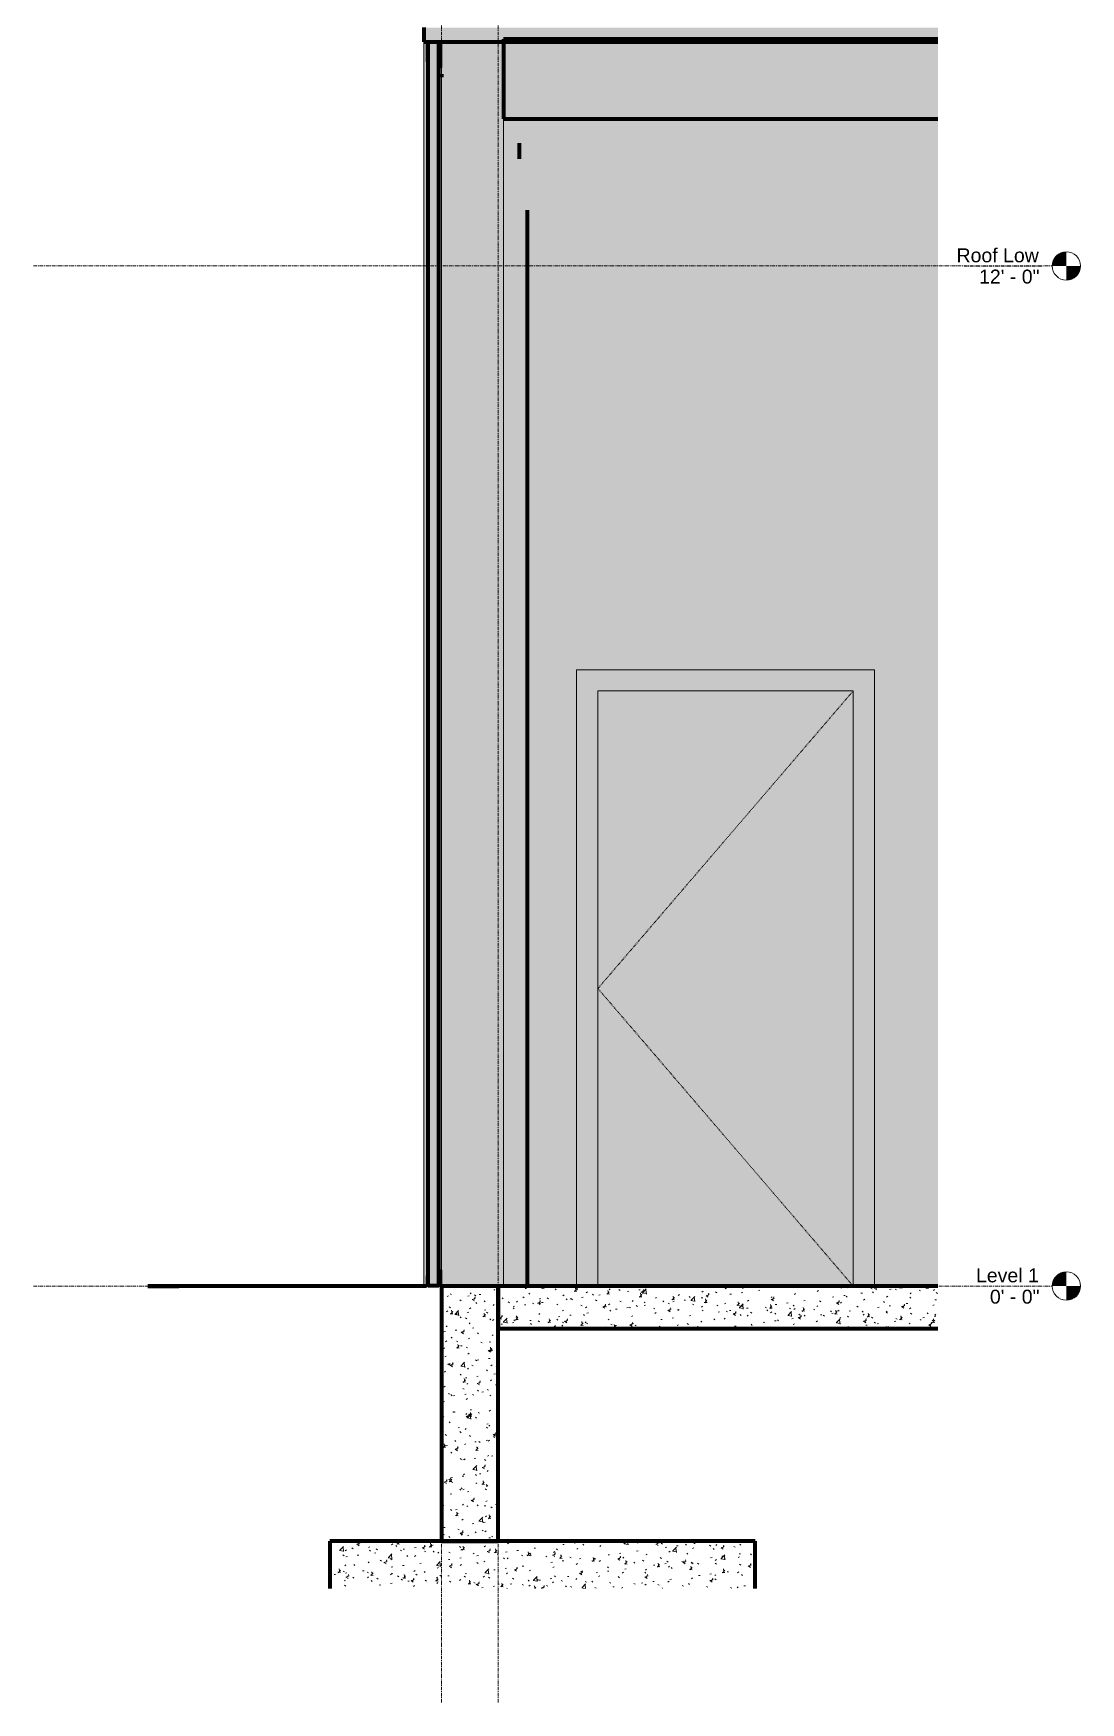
# Model space of a CAD drawing. Header units: inches. Extents: x 22745 to 23305, y -59 to 309.
# Drawn here: x 22978.4 to 23126.1, y -58.8 to 176.8 of the extents above; entities that cross this region are included whole.
import ezdxf

# ---------------------------------------------------------------- set-up
doc = ezdxf.new("R2010")
doc.units = ezdxf.units.IN
doc.header["$MEASUREMENT"] = 0
for name, pattern in [('Dash 1_16_', [0.125, 0.0625, -0.0625]), ('Grid Line 1_2_', [0.875, 0.5, -0.125, 0.125, -0.125]), ('Grid Line 1_2__2_', [0.875, 0.5, -0.125, 0.125, -0.125]), ('IMPORT-HIDDEN _6_', [0.1875, 0.125, -0.0625])]:
    doc.linetypes.add(name, pattern=pattern)
doc.layers.get('DEFPOINTS').update_dxf_attribs({"color": 250, "lineweight": 9})
for name, color, linetype, lineweight in [('003-GRE', 250, 'Continuous', 9), ('006-MAG', 250, 'Continuous', 9), ('007-WHI', 250, 'Continuous', 9), ('15xx-Jefferson-REHAB-pr5_dwg', 8, 'Continuous', 9), ('171-LBLU-SC20', 250, 'Continuous', 9), ('A-CLNG', 13, 'Continuous', 18), ('A-corkbd-opt2', 10, 'Continuous', 70), ('A-DIM', 250, 'Continuous', 9), ('A-DOOR', 31, 'Continuous', 18), ('A-DOOR-FRAM', 31, 'Continuous', 9), ('A-ETAG-SYM', 250, 'Continuous', 9), ('A-FLOR', 192, 'Continuous', 18), ('A-FLOR-LEVL', 51, 'Continuous', 9), ('A-FLOR-PATT', 8, 'Continuous', 18), ('A-GLAZ-CWMG', 51, 'Continuous', 9), ('A-ROOF', 132, 'Continuous', 18), ('A-TEXT', 250, 'Continuous', 9), ('A-WALL', 113, 'Continuous', 18), ('A-WALL-PATT', 111, 'Continuous', 70), ('C-TOPO', 7, 'Continuous', 9), ('FRAME-INSIDE', 250, 'Continuous', 9), ('I-WALL', 2, 'Continuous', 18), ('L-SITE-WALL', 31, 'Continuous', 18), ('S-BEAM', 12, 'Continuous', 9), ('S-BEAM-SYMB', 2, 'Continuous', 90), ('S-COLS-SYMB', 171, 'Continuous', 90), ('S-FNDN', 32, 'Continuous', 18), ('S-GRID', 1, 'Continuous', 9)]:
    doc.layers.add(name, color=color, linetype=linetype, lineweight=lineweight)
doc.styles.add('Arial', font='arial.ttf', dxfattribs={"height": 1.967066})
pattern_1 = [(50, (22032.004, 107.706), (4.590705, -0.401868), [0.48, -5.28]), (355, (22032.004, 107.706), (-0.887837, 4.813698), [0.384, -4.224]), (100.451, (22032.386, 107.673), (3.70197, 4.412723), [0.408, -4.487]), (46.184, (22032.004, 108.986), (6.830659, -1.059043), [0.72, -7.92]), (96.636, (22032.573, 108.898), (5.981664, 6.234015), [0.612, -6.731]), (351.184, (22032.004, 108.986), (5.98208, 6.233824), [0.576, -6.336]), (21, (22032.644, 108.666), (3.820292, -2.5771), [0.48, -5.28]), (326, (22032.644, 108.666), (1.557207, 4.640587), [0.384, -4.224]), (71.451, (22032.962, 108.452), (5.377147, 2.064703), [0.408, -4.487]), (37.5, (22032.004, 107.706), (0.0779722, 2.1307863), [0.211, -3.962, 0.211, -4.077, -4.24]), (37.5, (22032.004, 107.706), (0.0779722, 2.1307863), [-8.461, 0.211, -4.029]), (7.5, (22032.004, 107.706), (1.683907, 2.5243905), [0.211, -2.234, 0.211, -3.866, -1.616]), (7.5, (22032.004, 107.706), (1.683907, 2.5243905), [-6.522, 0.211, -1.405]), (327.5, (22030.576, 107.706), (3.4165268, -0.1442966), [0.211, -1.389, 0.211, -4.781, -6.624]), (327.5, (22030.576, 107.706), (3.4165268, -0.1442966), [-6.592, 0.211, -6.413]), (317.5, (22029.936, 107.706), (3.732463, 0.640715), [0.211, -1.869, 0.211, -3.104, -4.704]), (317.5, (22029.936, 107.706), (3.732463, 0.640715), [-5.395, 0.211, -4.493])]

# ---------------------------------------------------------------- blocks, each defined once
blk = doc.blocks.new('Level - Level Head - Circle-2773-Section 7 - Callout 2')
at = {"layer": 'A-FLOR-LEVL'}
h = blk.add_hatch(color=256, dxfattribs=at)
edge = h.paths.add_edge_path(flags=0)
edge.add_line((20979.7, 0), (20977.7, 0))
edge.add_arc((20979.7, 0), 2, 90, 180, ccw=False)
edge.add_line((20979.7, 2), (20979.7, 0))
h = blk.add_hatch(color=256, dxfattribs=at)
edge = h.paths.add_edge_path(flags=0)
edge.add_line((20979.7, -2), (20979.7, 0))
edge.add_line((20979.7, 0), (20981.7, 0))
edge.add_arc((20979.7, 0), 2, 270, 360, ccw=False)
at = {"layer": 'A-FLOR-LEVL', "color": 250}
blk.add_circle((20979.7, 0), 2, dxfattribs=at)
blk = doc.blocks.new('Locker Rooms and Restrooms_rvt-3-Section 7 - Callout 2')
at = {"color": 170, "lineweight": 5}
blk.add_blockref('Level - Level Head - Circle-2773-Section 7 - Callout 2', (0, 0), dxfattribs=at)
at = {"layer": 'A-FLOR-LEVL', "insert": (20975.81, 2.49), "char_height": 1.967, "width": 10.584, "attachment_point": 3, "line_spacing_factor": 0.938532, "style": 'Arial', "bg_fill": 3, "box_fill_scale": 1.25, "bg_fill_color": 0, "bg_fill_transparency": 0}
blk.add_mtext('Level 1', dxfattribs=at)
at = {"layer": 'A-FLOR-LEVL', "insert": (20975.91, -0.52), "char_height": 1.967, "width": 8.328, "attachment_point": 3, "line_spacing_factor": 0.938532, "style": 'Arial', "bg_fill": 3, "box_fill_scale": 1.25, "bg_fill_color": 0, "bg_fill_transparency": 0}
blk.add_mtext('0\' - 0"', dxfattribs=at)
at = {"layer": 'A-FLOR-LEVL', "linetype": 'Grid Line 1_2__2_'}
blk.add_line((20833.99, 0), (20977.7, 0), dxfattribs=at)
blk = doc.blocks.new('Struct_Xcel_Sports Complex_rvt-3-Section 7 - Callout 2')
at = {"layer": 'A-FLOR-PATT', "lineweight": 9}
h = blk.add_hatch(dxfattribs=at)
h.set_pattern_fill('FP_10', color=250, style=0, pattern_type=2)
h.set_pattern_definition(pattern_1)
h.paths.add_polyline_path([(20961.59, -6), (20961.59, 0), (20899.55, 0), (20899.55, -6)], flags=0)
at = {"layer": 'A-WALL-PATT', "lineweight": 9}
h = blk.add_hatch(dxfattribs=at)
h.set_pattern_fill('FP_10', color=250, style=0, pattern_type=2)
h.set_pattern_definition(pattern_1)
h.paths.add_polyline_path([(20891.55, -36), (20899.55, -36), (20899.55, 0), (20891.55, 0)], flags=0)
at = {"layer": 'S-FNDN', "lineweight": 9}
h = blk.add_hatch(dxfattribs=at)
h.set_pattern_fill('FP_10', color=256, style=0, pattern_type=2)
h.set_pattern_definition(pattern_1)
h.paths.add_polyline_path([(20875.8, -42.68), (20935.8, -42.68), (20935.8, -36), (20875.8, -36)], flags=0)
at = {"layer": 'A-FLOR', "color": 10, "lineweight": 70}
for p, q in [((20961.59, 0), (20899.55, 0)), ((20899.55, 0), (20899.55, -6)), ((20899.55, -6), (20961.59, -6))]:
    blk.add_line(p, q, dxfattribs=at)
at = {"layer": 'L-SITE-WALL', "color": 10, "lineweight": 70}
for p, q in [((20899.55, 0), (20891.55, 0)), ((20891.55, 0), (20891.55, -36)), ((20899.55, -36), (20899.55, 0)), ((20891.55, -36), (20899.55, -36))]:
    blk.add_line(p, q, dxfattribs=at)
at = {"layer": 'S-FNDN', "color": 10, "lineweight": 70}
for p, q in [((20935.8, -36), (20875.8, -36)), ((20875.8, -36), (20875.8, -42.68)), ((20935.8, -42.68), (20935.8, -36))]:
    blk.add_line(p, q, dxfattribs=at)
blk = doc.blocks.new('Single-Flush - 36_ x 84_-1318930-Section 7 - Callout 2')
at = {"layer": 'A-DOOR'}
blk.add_hatch(color=256, dxfattribs=at).paths.add_polyline_path([(20925.53, 0), (20949.62, 0), (20949.62, 84), (20913.62, 84), (20913.62, 0)], flags=0)
at = {"layer": 'A-DOOR-FRAM', "lineweight": 18}
blk.add_hatch(color=256, dxfattribs=at).paths.add_polyline_path([(20949.62, 0), (20952.62, 0), (20952.62, 87), (20910.62, 87), (20910.62, 0), (20913.62, 0), (20913.62, 84), (20949.62, 84)], flags=0)
at = {"layer": 'A-DOOR', "linetype": 'Dash 1_16_', "lineweight": 9}
for p in [(20949.62, 84), (20949.62, 0)]:
    blk.add_line(p, (20913.62, 42), dxfattribs=at)
at = {"layer": 'A-DOOR-FRAM'}
for p, q in [((20910.62, 87), (20910.62, 0)), ((20952.62, 87), (20910.62, 87)), ((20952.62, 0), (20952.62, 87)), ((20913.62, 0), (20913.62, 84)), ((20913.62, 84), (20949.62, 84)), ((20949.62, 84), (20949.62, 0))]:
    blk.add_line(p, q, dxfattribs=at)
blk = doc.blocks.new('Rectangular Mullion - Profile_Polycarbonate_Lower-1037133-Section 7 - Callout 2')
at = {"layer": 'A-GLAZ-CWMG'}
blk.add_hatch(color=256, dxfattribs=at).paths.add_polyline_path([(20889.43, 0), (20891.55, 0), (20891.55, 2.24), (20891.2, 2.24), (20891.2, 1.99), (20891.26, 1.99), (20891.26, 2.18), (20891.49, 2.18), (20891.49, 0.06), (20889.49, 0.06), (20889.49, 1.39), (20889.55, 1.39), (20889.55, 1.46), (20889.43, 1.46)], flags=0)
at = {"layer": 'A-GLAZ-CWMG', "lineweight": 30}
for p, q in [((20889.55, 1.46), (20889.43, 1.46)), ((20889.43, 1.46), (20889.43, 0)), ((20889.43, 0), (20891.55, 0)), ((20889.49, 0.06), (20889.49, 1.39)), ((20889.49, 1.39), (20889.55, 1.39)), ((20891.49, 0.06), (20889.49, 0.06)), ((20889.55, 1.39), (20889.55, 1.46)), ((20891.55, 2.24), (20891.2, 2.24)), ((20891.2, 2.24), (20891.2, 1.99)), ((20891.2, 1.99), (20891.26, 1.99)), ((20891.26, 1.99), (20891.26, 2.18)), ((20891.26, 2.18), (20891.49, 2.18)), ((20891.49, 2.18), (20891.49, 0.06)), ((20891.55, 0), (20891.55, 2.24))]:
    blk.add_line(p, q, dxfattribs=at)
blk = doc.blocks.new('Rectangular Mullion - Profile_Polycarbonate_Upper and left-1190194-Section 7 - Callout 2')
at = {"layer": 'A-GLAZ-CWMG'}
h = blk.add_hatch(color=256, dxfattribs=at)
h.paths.add_polyline_path([(20889.62, 0.06), (20889.62, 175.58), (20889.49, 175.58), (20889.49, 173.19), (20889.55, 173.19), (20889.55, 0.06)], flags=0)
h.paths.add_polyline_path([(20891.26, 172.36), (20891.49, 172.36), (20891.49, 175.58), (20891.2, 175.58), (20891.2, 172.56), (20891.26, 172.56)], flags=0)
blk.add_hatch(color=256, dxfattribs=at).paths.add_polyline_path([(20891.2, 0.06), (20891.2, 175.58), (20889.62, 175.58), (20889.62, 0.06)], flags=0)
h = blk.add_hatch(color=256, dxfattribs=at)
h.paths.add_polyline_path([(20889.49, 0.06), (20889.55, 0.06), (20889.55, 1.39), (20889.49, 1.39)], flags=0)
h.paths.add_polyline_path([(20889.55, 1.46), (20889.55, 172.81), (20889.43, 172.81), (20889.43, 1.46), (20889.49, 1.46)], flags=0)
h = blk.add_hatch(color=256, dxfattribs=at)
h.paths.add_polyline_path([(20891.2, 0.06), (20891.49, 0.06), (20891.49, 2.18), (20891.26, 2.18), (20891.26, 1.99), (20891.2, 1.99), (20891.2, 0.35)], flags=0)
h.paths.add_polyline_path([(20891.2, 2.24), (20891.55, 2.24), (20891.55, 172.02), (20891.2, 172.02), (20891.2, 84.84)], flags=0)
h = blk.add_hatch(color=256, dxfattribs=at)
h.paths.add_polyline_path([(20891.2, 0.06), (20891.2, 0.06), (20891.2, 0.35)], flags=0)
h.paths.add_polyline_path([(20891.2, 2.24), (20891.2, 2.24), (20891.2, 84.84)], flags=0)
for p, q in [((20889.43, 172.81), (20889.43, 1.46)), ((20889.49, 173.19), (20889.55, 173.19)), ((20889.55, 172.81), (20889.55, 1.46)), ((20891.2, 172.56), (20891.26, 172.56)), ((20891.2, 172.3), (20891.2, 172.02)), ((20891.2, 172.02), (20891.2, 2.24)), ((20891.26, 172.36), (20891.49, 172.36)), ((20891.55, 172.02), (20891.55, 2.24)), ((20889.55, 1.39), (20889.55, 0.06)), ((20891.2, 2.24), (20891.2, 1.99)), ((20891.2, 1.99), (20891.2, 0.06))]:
    blk.add_line(p, q, dxfattribs=at)
blk = doc.blocks.new('Rectangular Mullion - Profile_Polycarbonate_Upper and left-1190193-Section 7 - Callout 2')
at = {"layer": 'A-GLAZ-CWMG'}
for points in [[(20891.2, 172.02), (20891.55, 172.02), (20891.55, 175.65), (20889.43, 175.65), (20889.43, 172.81), (20889.55, 172.81), (20889.55, 172.87), (20889.49, 172.87), (20889.49, 175.58), (20891.49, 175.58), (20891.49, 172.08), (20891.26, 172.08), (20891.26, 172.27), (20891.2, 172.27)], [(20889.49, 172.87), (20889.55, 172.87), (20889.55, 173.19), (20889.49, 173.19)], [(20891.2, 172.27), (20891.26, 172.27), (20891.26, 172.56), (20891.2, 172.56)], [(20891.2, 172.27), (20891.2, 172.27), (20891.2, 172.56)], [(20891.49, 172.08), (20891.49, 172.36), (20891.26, 172.36), (20891.26, 172.08), (20891.49, 172.08)]]:
    blk.add_hatch(color=256, dxfattribs=at).paths.add_polyline_path(points, flags=0)
at = {"layer": 'A-GLAZ-CWMG', "lineweight": 30}
for p, q in [((20891.55, 175.65), (20889.43, 175.65)), ((20889.43, 175.65), (20889.43, 172.81)), ((20889.49, 172.87), (20889.49, 175.58)), ((20889.49, 175.58), (20891.49, 175.58)), ((20891.49, 175.58), (20891.49, 172.08)), ((20891.55, 172.02), (20891.55, 175.65)), ((20889.43, 172.81), (20889.55, 172.81)), ((20889.55, 172.87), (20889.49, 172.87)), ((20889.55, 172.81), (20889.55, 172.87)), ((20891.26, 172.27), (20891.2, 172.27)), ((20891.2, 172.27), (20891.2, 172.02)), ((20891.2, 172.02), (20891.55, 172.02)), ((20891.26, 172.08), (20891.26, 172.27)), ((20891.49, 172.08), (20891.26, 172.08))]:
    blk.add_line(p, q, dxfattribs=at)
at = {"layer": 'A-GLAZ-CWMG'}
for p, q in [((20889.55, 173.19), (20889.49, 173.19)), ((20889.55, 172.87), (20889.55, 173.19)), ((20891.26, 172.56), (20891.2, 172.56)), ((20891.2, 172.27), (20891.2, 172.56)), ((20891.26, 172.27), (20891.26, 172.56)), ((20891.49, 172.36), (20891.26, 172.36))]:
    blk.add_line(p, q, dxfattribs=at)
blk = doc.blocks.new('15xx-Jefferson-REHAB-pr5_dwg__ARCHTICK-1286411-Section 7 - Callout 2')
at = {"layer": 'A-DIM'}
blk.add_line((20890.8, 0), (20884.8, 0), dxfattribs=at)
blk = doc.blocks.new('15xx-Jefferson-REHAB-pr5_dwg__ARCHTICK-V3-Section 7 - Callout 2')
at = {"layer": 'A-DIM'}
blk.add_line((20956.91, 0), (20957.91, 0), dxfattribs=at)
blk = doc.blocks.new('15xx-Jefferson-REHAB-pr5_dwg-1211969-Section 7 - Callout 2')
at = {"color": 250, "lineweight": 9}
for p, q in [((20850.11, 0), (20875.75, 0)), ((20850.11, 0), (20875.75, 0)), ((20850.11, 0), (20917.75, 0)), ((20850.11, 0), (20917.75, 0)), ((20850.11, 0), (20917.75, 0)), ((20850.11, 0), (20917.75, 0)), ((20850.11, 0), (20917.75, 0)), ((20850.11, 0), (20881.75, 0)), ((20850.11, 0), (20917.75, 0)), ((20850.11, 0), (20917.75, 0)), ((20850.11, 0), (20917.75, 0)), ((20850.11, 0), (20875.75, 0)), ((20850.11, 0), (20875.75, 0)), ((20850.11, 0), (20875.75, 0)), ((20850.11, 0), (20917.75, 0)), ((20850.11, 0), (20917.75, 0)), ((20875.75, 0), (20879.75, 0)), ((20875.75, 0), (20879.75, 0)), ((20879.75, 0), (20881.75, 0)), ((20889.75, 0), (20887.75, 0)), ((20887.75, 0), (20889.75, 0)), ((20887.75, 0), (20889.75, 0)), ((20887.75, 0), (20889.75, 0)), ((20887.75, 0), (20889.75, 0)), ((20889.75, 0), (20887.75, 0)), ((20887.75, 0), (20889.75, 0)), ((20913.75, 0), (20917.75, 0)), ((20913.75, 0), (20917.75, 0)), ((20913.75, 0), (20917.75, 0)), ((20913.75, 0), (20917.75, 0)), ((20913.75, 0), (20917.75, 0)), ((20913.75, 0), (20917.75, 0)), ((20913.75, 0), (20917.75, 0)), ((20913.75, 0), (20917.75, 0)), ((20913.75, 0), (20917.75, 0)), ((20913.75, 0), (20917.75, 0)), ((20953.96, 0), (20961.59, 0)), ((20953.96, 0), (20961.59, 0)), ((20953.96, 0), (20961.59, 0)), ((20961.59, 0), (20960.96, 0)), ((20961.59, 0), (20960.96, 0)), ((20960.96, 0), (20961.59, 0)), ((20960.96, 0), (20961.59, 0)), ((20961.59, 0), (20960.96, 0)), ((20961.59, 0), (20960.96, 0)), ((20961.59, 0), (20960.96, 0)), ((20960.96, 0), (20961.59, 0)), ((20961.59, 0), (20960.96, 0)), ((20960.96, 0), (20961.59, 0)), ((20961.59, 0), (20960.96, 0)), ((20961.59, 0), (20960.96, 0)), ((20876.75, 0), (20850.11, 0)), ((20850.11, 0), (20876.75, 0)), ((20850.11, 0), (20917.75, 0)), ((20879.75, 0), (20881.75, 0)), ((20881.75, 0), (20879.75, 0)), ((20879.75, 0), (20881.75, 0)), ((20881.75, 0), (20879.75, 0)), ((20879.75, 0), (20881.75, 0)), ((20881.75, 0), (20879.75, 0)), ((20879.75, 0), (20881.75, 0)), ((20881.75, 0), (20879.75, 0)), ((20879.75, 0), (20881.75, 0)), ((20881.75, 0), (20879.75, 0)), ((20879.75, 0), (20881.75, 0)), ((20881.75, 0), (20879.75, 0)), ((20879.75, 0), (20881.75, 0)), ((20881.75, 0), (20879.75, 0)), ((20879.75, 0), (20881.75, 0)), ((20881.75, 0), (20879.75, 0)), ((20879.75, 0), (20881.75, 0)), ((20881.75, 0), (20879.75, 0)), ((20879.75, 0), (20881.75, 0)), ((20881.75, 0), (20879.75, 0)), ((20879.75, 0), (20881.75, 0)), ((20881.75, 0), (20879.75, 0)), ((20879.75, 0), (20881.75, 0)), ((20881.75, 0), (20879.75, 0)), ((20879.75, 0), (20881.75, 0)), ((20881.75, 0), (20879.75, 0)), ((20879.75, 0), (20881.75, 0)), ((20881.75, 0), (20879.75, 0)), ((20879.75, 0), (20881.75, 0)), ((20881.75, 0), (20879.75, 0)), ((20879.75, 0), (20881.75, 0)), ((20881.75, 0), (20879.75, 0)), ((20879.75, 0), (20881.75, 0)), ((20881.75, 0), (20879.75, 0)), ((20879.75, 0), (20881.75, 0)), ((20881.75, 0), (20879.75, 0)), ((20879.75, 0), (20881.75, 0)), ((20881.75, 0), (20879.75, 0)), ((20879.75, 0), (20881.75, 0)), ((20881.75, 0), (20879.75, 0)), ((20879.75, 0), (20881.75, 0)), ((20881.75, 0), (20879.75, 0)), ((20887.75, 0), (20881.75, 0)), ((20881.75, 0), (20887.75, 0)), ((20881.75, 0), (20887.75, 0)), ((20887.75, 0), (20881.75, 0)), ((20881.75, 0), (20917.75, 0)), ((20881.75, 0), (20887.75, 0)), ((20887.75, 0), (20881.75, 0)), ((20881.75, 0), (20887.75, 0)), ((20887.75, 0), (20881.75, 0)), ((20881.75, 0), (20887.75, 0)), ((20881.75, 0), (20887.75, 0)), ((20889.75, 0), (20887.75, 0)), ((20887.75, 0), (20889.75, 0)), ((20887.75, 0), (20889.75, 0)), ((20889.75, 0), (20913.75, 0)), ((20913.75, 0), (20889.75, 0)), ((20889.75, 0), (20913.75, 0)), ((20889.75, 0), (20913.75, 0)), ((20889.75, 0), (20913.75, 0)), ((20913.75, 0), (20889.75, 0)), ((20889.75, 0), (20913.75, 0)), ((20889.75, 0), (20913.75, 0)), ((20913.75, 0), (20889.75, 0)), ((20889.75, 0), (20913.75, 0)), ((20961.59, 0), (20960.96, 0)), ((20960.96, 0), (20961.59, 0)), ((20961.59, 0), (20960.96, 0)), ((20961.59, 0), (20960.96, 0)), ((20960.96, 0), (20961.59, 0)), ((20961.59, 0), (20960.96, 0)), ((20960.96, 0), (20961.59, 0)), ((20960.96, 0), (20961.59, 0)), ((20961.59, 0), (20960.96, 0))]:
    blk.add_line(p, q, dxfattribs=at)
at = {"color": 250, "lineweight": 9, "flags": 128}
blk.add_lwpolyline([(20850.11, 0), (20917.75, 0), (20913.75, 0)], dxfattribs=at)
blk.add_lwpolyline([(20850.11, 0), (20917.75, 0), (20913.75, 0)], dxfattribs=at)
for points in [[(20850.11, 0), (20876.75, 0)], [(20850.11, 0), (20876.75, 0)], [(20887.75, 0), (20889.03, 0)], [(20887.75, 0), (20889.03, 0)], [(20961.59, 0), (20953.96, 0)]]:
    blk.add_lwpolyline(points, close=True, dxfattribs=at)
at = {"color": 250, "linetype": 'IMPORT-HIDDEN _6_', "lineweight": 9, "flags": 128}
blk.add_lwpolyline([(20961.59, 0), (20960.96, 0), (20961.59, 0)], dxfattribs=at)
blk.add_lwpolyline([(20961.59, 0), (20960.96, 0), (20961.59, 0)], dxfattribs=at)
blk.add_lwpolyline([(20961.59, 0), (20960.96, 0), (20961.59, 0)], dxfattribs=at)
blk.add_lwpolyline([(20961.59, 0), (20960.96, 0), (20961.59, 0)], dxfattribs=at)
blk.add_lwpolyline([(20961.59, 0), (20960.96, 0), (20961.59, 0)], dxfattribs=at)
blk.add_lwpolyline([(20961.59, 0), (20960.96, 0), (20961.59, 0)], dxfattribs=at)
blk.add_lwpolyline([(20961.59, 0), (20960.96, 0), (20961.59, 0)], dxfattribs=at)
blk.add_lwpolyline([(20961.59, 0), (20960.96, 0), (20961.59, 0)], dxfattribs=at)
at = {"layer": '003-GRE'}
for p, q in [((20960.96, 0), (20961.59, 0)), ((20917.75, 0), (20850.11, 0)), ((20850.11, 0), (20917.75, 0)), ((20917.75, 0), (20850.11, 0)), ((20850.11, 0), (20917.75, 0)), ((20917.75, 0), (20850.11, 0)), ((20850.11, 0), (20917.75, 0)), ((20850.11, 0), (20917.75, 0)), ((20917.75, 0), (20850.11, 0)), ((20850.11, 0), (20917.75, 0)), ((20917.75, 0), (20850.11, 0)), ((20850.11, 0), (20917.75, 0)), ((20929.96, 0), (20961.59, 0)), ((20953.96, 0), (20929.96, 0)), ((20961.59, 0), (20953.96, 0)), ((20961.59, 0), (20953.96, 0)), ((20953.96, 0), (20961.59, 0)), ((20961.59, 0), (20953.96, 0)), ((20953.96, 0), (20961.59, 0)), ((20961.59, 0), (20960.96, 0)), ((20960.96, 0), (20961.59, 0)), ((20960.96, 0), (20961.59, 0)), ((20961.59, 0), (20960.96, 0)), ((20961.59, 0), (20960.96, 0)), ((20960.96, 0), (20961.59, 0))]:
    blk.add_line(p, q, dxfattribs=at)
at = {"layer": '006-MAG'}
for p, q in [((20875.75, 0), (20879.75, 0)), ((20906.04, 0), (20889.46, 0)), ((20879.75, 0), (20875.75, 0)), ((20875.75, 0), (20879.75, 0)), ((20879.75, 0), (20875.75, 0)), ((20875.75, 0), (20879.75, 0)), ((20875.75, 0), (20879.75, 0)), ((20879.75, 0), (20875.75, 0)), ((20879.75, 0), (20875.75, 0)), ((20875.75, 0), (20879.75, 0)), ((20913.75, 0), (20881.75, 0)), ((20881.75, 0), (20885.78, 0)), ((20909.72, 0), (20913.75, 0))]:
    blk.add_line(p, q, dxfattribs=at)
at = {"layer": '007-WHI'}
blk.add_line((20953.96, 0), (20961.59, 0), dxfattribs=at)
at = {"layer": '171-LBLU-SC20'}
for p, q in [((20850.11, 0), (20881.75, 0)), ((20913.75, 0), (20850.11, 0)), ((20850.11, 0), (20913.75, 0)), ((20850.11, 0), (20874.75, 0)), ((20874.75, 0), (20850.11, 0)), ((20913.75, 0), (20850.11, 0)), ((20850.11, 0), (20913.75, 0))]:
    blk.add_line(p, q, dxfattribs=at)
at = {"layer": 'A-corkbd-opt2'}
for p, q in [((20854.52, 0), (20853.06, 0)), ((20853.97, 0), (20854.52, 0)), ((20853.99, 0), (20853.99, 0)), ((20853.99, 0), (20850.11, 0)), ((20853.99, 0), (20850.11, 0)), ((20853.06, 0), (20850.11, 0)), ((20850.11, 0), (20853.97, 0))]:
    blk.add_line(p, q, dxfattribs=at)
at = {"layer": 'A-corkbd-opt2', "flags": 128}
blk.add_lwpolyline([(20850.11, 0), (20851.13, 0), (20850.11, 0)], dxfattribs=at)
at = {"layer": 'A-DIM', "color": 130, "lineweight": 30}
for p, q in [((20881.8, 0), (20850.11, 0)), ((20961.59, 0), (20881.8, 0))]:
    blk.add_line(p, q, dxfattribs=at)
at = {"layer": 'A-DIM'}
for p, q in [((20919.75, 0), (20850.11, 0)), ((20850.11, 0), (20919.75, 0)), ((20850.11, 0), (20851.09, 0)), ((20850.11, 0), (20851.09, 0)), ((20919.75, 0), (20850.11, 0)), ((20919.75, 0), (20850.11, 0)), ((20878.75, 0), (20850.11, 0)), ((20850.11, 0), (20919.75, 0)), ((20919.75, 0), (20850.11, 0)), ((20873.75, 0), (20866.52, 0)), ((20873.75, 0), (20866.52, 0)), ((20873.75, 0), (20869.93, 0)), ((20873.75, 0), (20869.93, 0)), ((20873.09, 0), (20877.25, 0)), ((20881.75, 0), (20873.75, 0)), ((20873.75, 0), (20919.75, 0)), ((20873.75, 0), (20919.75, 0)), ((20873.75, 0), (20919.75, 0)), ((20873.75, 0), (20919.75, 0)), ((20873.75, 0), (20919.75, 0)), ((20874.12, 0), (20877.25, 0)), ((20874.75, 0), (20919.75, 0)), ((20874.77, 0), (20877.25, 0)), ((20879.09, 0), (20880.66, 0)), ((20879.44, 0), (20880.75, 0)), ((20881.75, 0), (20879.75, 0)), ((20881.75, 0), (20879.75, 0)), ((20885.24, 0), (20880.64, 0)), ((20881.75, 0), (20887.24, 0)), ((20883.75, 0), (20887.24, 0)), ((20885.75, 0), (20919.75, 0)), ((20919.75, 0), (20885.75, 0)), ((20888.75, 0), (20890.51, 0)), ((20888.75, 0), (20890.51, 0)), ((20888.75, 0), (20891.02, 0)), ((20961.59, 0), (20951.96, 0)), ((20958.96, 0), (20955.41, 0)), ((20958.96, 0), (20955.41, 0)), ((20961.59, 0), (20958.96, 0)), ((20961.59, 0), (20958.96, 0))]:
    blk.add_line(p, q, dxfattribs=at)
at = {"layer": 'A-DIM', "flags": 128}
for points in [[(20882.75, 0), (20881.75, 0), (20873.75, 0)], [(20882.75, 0), (20881.75, 0), (20873.75, 0)], [(20889.75, 0), (20879.75, 0), (20878.75, 0)], [(20889.75, 0), (20879.75, 0), (20878.75, 0)], [(20889.75, 0), (20879.75, 0), (20878.75, 0)], [(20879.75, 0), (20881.75, 0), (20882.75, 0)], [(20915.75, 0), (20887.75, 0), (20886.75, 0)], [(20919.75, 0), (20887.75, 0), (20886.75, 0)], [(20915.75, 0), (20887.75, 0), (20886.75, 0)], [(20887.75, 0), (20889.75, 0), (20890.75, 0)], [(20887.75, 0), (20889.75, 0), (20890.75, 0)], [(20887.75, 0), (20889.75, 0), (20890.75, 0)], [(20912.75, 0), (20913.75, 0), (20917.75, 0), (20918.75, 0)], [(20912.75, 0), (20913.75, 0), (20917.75, 0), (20918.75, 0)]]:
    blk.add_lwpolyline(points, dxfattribs=at)
blk.add_lwpolyline([(20955.41, 0), (20958.96, 0)], close=True, dxfattribs=at)
blk.add_lwpolyline([(20955.41, 0), (20958.96, 0)], close=True, dxfattribs=at)
at = {"layer": 'A-ETAG-SYM'}
for p, q in [((20861.66, 0), (20854.66, 0)), ((20854.66, 0), (20868.65, 0)), ((20868.31, 0), (20861.32, 0)), ((20861.32, 0), (20875.31, 0)), ((20868.65, 0), (20861.66, 0)), ((20875.31, 0), (20868.31, 0)), ((20850.11, 0), (20922.23, 0)), ((20868.69, 0), (20928.08, 0)), ((20875.35, 0), (20921.4, 0)), ((20921.4, 0), (20920.3, 0)), ((20922.23, 0), (20921.13, 0)), ((20928.08, 0), (20926.99, 0))]:
    blk.add_line(p, q, dxfattribs=at)
at = {"layer": 'A-TEXT'}
for p, q in [((20880.01, 0), (20850.11, 0)), ((20914.91, 0), (20850.11, 0)), ((20887.04, 0), (20850.11, 0)), ((20879.08, 0), (20850.11, 0)), ((20850.11, 0), (20859.16, 0)), ((20913.98, 0), (20850.11, 0)), ((20882.86, 0), (20850.11, 0)), ((20887.18, 0), (20850.11, 0)), ((20879.23, 0), (20850.11, 0)), ((20914.13, 0), (20850.11, 0)), ((20883.54, 0), (20850.11, 0)), ((20887.99, 0), (20850.11, 0)), ((20914.9, 0), (20850.11, 0)), ((20879.54, 0), (20850.11, 0)), ((20882.71, 0), (20850.29, 0)), ((20874.75, 0), (20850.38, 0)), ((20887.97, 0), (20850.48, 0)), ((20899.23, 0), (20854.31, 0)), ((20883.64, 0), (20856.07, 0)), ((20914.66, 0), (20858.97, 0)), ((20874.6, 0), (20859.49, 0)), ((20875.54, 0), (20865.27, 0)), ((20886.75, 0), (20867.34, 0)), ((20891.2, 0), (20871.64, 0)), ((20884.49, 0), (20871.64, 0))]:
    blk.add_line(p, q, dxfattribs=at)
at = {"layer": 'A-TEXT', "flags": 128}
for points in [[(20901.82, 0), (20869.4, 0), (20850.29, 0)], [(20905.29, 0), (20878.71, 0), (20856.07, 0)], [(20875.75, 0), (20862.15, 0), (20872.41, 0)], [(20887.82, 0), (20874.74, 0), (20882.99, 0)], [(20899.28, 0), (20861.75, 0), (20850.11, 0)], [(20902.99, 0), (20862.82, 0), (20850.11, 0)]]:
    blk.add_lwpolyline(points, dxfattribs=at)
at = {"layer": 'DEFPOINTS'}
for p, q in [((20850.11, 0), (20961.59, 0)), ((20961.59, 0), (20850.11, 0)), ((20961.59, 0), (20850.11, 0)), ((20850.11, 0), (20961.59, 0)), ((20961.59, 0), (20850.11, 0))]:
    blk.add_line(p, q, dxfattribs=at)
at = {"layer": 'FRAME-INSIDE'}
for p, q in [((20886, 0), (20887.22, 0)), ((20909.5, 0), (20908.29, 0)), ((20885.78, 0), (20887.62, 0)), ((20887.62, 0), (20889.46, 0)), ((20907.88, 0), (20906.04, 0)), ((20909.72, 0), (20907.88, 0))]:
    blk.add_line(p, q, dxfattribs=at)
for name, p in [('15xx-Jefferson-REHAB-pr5_dwg__ARCHTICK-V3-Section 7 - Callout 2', (-88.89, 0)), ('15xx-Jefferson-REHAB-pr5_dwg__ARCHTICK-V3-Section 7 - Callout 2', (-85.48, 0)), ('15xx-Jefferson-REHAB-pr5_dwg__ARCHTICK-V3-Section 7 - Callout 2', (-72.17, 0)), ('15xx-Jefferson-REHAB-pr5_dwg__ARCHTICK-1286411-Section 7 - Callout 2', (0, 0)), ('15xx-Jefferson-REHAB-pr5_dwg__ARCHTICK-V3-Section 7 - Callout 2', (0, 0)), ('15xx-Jefferson-REHAB-pr5_dwg__ARCHTICK-V3-Section 7 - Callout 2', (0, 0)), ('15xx-Jefferson-REHAB-pr5_dwg__ARCHTICK-V3-Section 7 - Callout 2', (0, 0))]:
    blk.add_blockref(name, p)
at = {"extrusion": (0, 0, -1)}
for p in [(-41825.93, 0), (-41829.34, 0), (-41842.65, 0), (-41914.82, 0), (-41914.82, 0), (-41914.82, 0)]:
    blk.add_blockref('15xx-Jefferson-REHAB-pr5_dwg__ARCHTICK-V3-Section 7 - Callout 2', p, dxfattribs=at)
at = {"xscale": 0.1666666666666667, "yscale": 0.1666666666666667, "zscale": 0.1666666666666667}
for p in [(17394.45, 0), (17394.45, 0), (17394.45, 0), (17394.45, 0), (17394.45, 0), (17394.45, 0), (17394.45, 0), (17394.45, 0), (17395.45, 0), (17400.45, 0), (17400.45, 0), (17400.45, 0), (17400.45, 0), (17400.45, 0), (17400.45, 0), (17406.45, 0), (17406.45, 0), (17408.45, 0), (17408.45, 0), (17408.45, 0), (17408.45, 0), (17408.45, 0), (17408.45, 0), (17436.45, 0), (17436.45, 0), (17472.66, 0), (17479.66, 0), (17479.66, 0)]:
    blk.add_blockref('15xx-Jefferson-REHAB-pr5_dwg__ARCHTICK-1286411-Section 7 - Callout 2', p, dxfattribs=at)
at = {"extrusion": (0, 0, -1), "xscale": 0.1666666666666667, "yscale": 0.1666666666666667, "zscale": 0.1666666666666667}
for p in [(-24358.05, 0), (-24361.05, 0), (-24361.05, 0), (-24361.05, 0), (-24361.05, 0), (-24361.05, 0), (-24361.05, 0), (-24369.05, 0), (-24369.05, 0), (-24369.05, 0), (-24369.05, 0), (-24369.05, 0), (-24369.05, 0), (-24395.05, 0), (-24395.05, 0), (-24395.05, 0), (-24395.05, 0), (-24399.05, 0), (-24399.05, 0), (-24399.05, 0), (-24399.05, 0), (-24399.05, 0), (-24399.05, 0), (-24399.05, 0), (-24399.05, 0), (-24399.05, 0), (-24399.05, 0), (-24399.05, 0), (-24399.05, 0), (-24399.05, 0), (-24399.05, 0), (-24399.05, 0)]:
    blk.add_blockref('15xx-Jefferson-REHAB-pr5_dwg__ARCHTICK-1286411-Section 7 - Callout 2', p, dxfattribs=at)
blk = doc.blocks.new('Girt_C - 8_D-1254112-Section 7 - Callout 2')
at = {"layer": 'S-BEAM-SYMB'}
blk.add_line((20891.61, 170.64), (20891.61, 171.07), dxfattribs=at)
blk = doc.blocks.new('Level - Level Head - Circle-15001-Section 7 - Callout 2')
at = {"layer": 'A-FLOR-LEVL'}
h = blk.add_hatch(color=256, dxfattribs=at)
edge = h.paths.add_edge_path(flags=0)
edge.add_line((20979.7, 0), (20977.7, 0))
edge.add_arc((20979.7, 0), 2, 90, 180, ccw=False)
edge.add_line((20979.7, 2), (20979.7, 0))
h = blk.add_hatch(color=256, dxfattribs=at)
edge = h.paths.add_edge_path(flags=0)
edge.add_line((20979.7, -2), (20979.7, 0))
edge.add_line((20979.7, 0), (20981.7, 0))
edge.add_arc((20979.7, 0), 2, 270, 360, ccw=False)
blk.add_circle((20979.7, 0), 2, dxfattribs=at)

msp = doc.modelspace()

# ---------------------------------------------------------------- hatches: boundary and pattern name
at = {"layer": 'A-CLNG'}
msp.add_hatch(color=256, dxfattribs=at).paths.add_polyline_path([(23044.68004, 164.7554), (23105.9676, 164.7554), (23105.9676, 176.01517), (23044.68004, 176.01517)], flags=0)
at = {"layer": 'A-ROOF'}
msp.add_hatch(color=256, dxfattribs=at).paths.add_polyline_path([(23050.22693, 175.64537), (23105.9676, 175.64537), (23105.9676, 177.64711), (23033.43004, 177.64711), (23033.43004, 175.64537), (23036.29177, 175.64537)], flags=0)
at = {"layer": 'A-WALL', "lineweight": 9, "transparency": 33554649}
msp.add_hatch(color=256, dxfattribs=at).paths.add_polyline_path([(23035.57632, 0.0625), (23035.57632, 175.58282), (23034.00152, 175.58282), (23034.00152, 0.0625)], flags=0)
at = {"layer": 'I-WALL'}
msp.add_hatch(color=256, dxfattribs=at).paths.add_polyline_path([(23054.99254, 0), (23054.99254, 87), (23096.99254, 87), (23096.99254, 0), (23105.9676, 0), (23105.9676, 164.7554), (23044.68004, 164.7554), (23044.68004, 0)], flags=0)
at = {"layer": 'L-SITE-WALL', "lineweight": 5}
h = msp.add_hatch(color=256, dxfattribs=at)
h.paths.add_polyline_path([(23035.93004, 0), (23044.68004, 0), (23044.68004, 175.64537), (23035.93004, 175.64537), (23035.93004, 0.0625)], flags=0)
h.paths.add_polyline_path([(23033.43004, 0), (23033.80404, 0), (23033.80404, 175.64537), (23033.43004, 175.64537), (23033.43004, 0.0625)], flags=0)

# ---------------------------------------------------------------- linework, layer by layer
at = {"layer": 'A-CLNG', "lineweight": 70}
for p, q in [((23105.9676, 176.01517), (23044.68004, 176.01517)), ((23044.68004, 176.01517), (23044.68004, 164.7554)), ((23044.68004, 164.7554), (23105.9676, 164.7554))]:
    msp.add_line(p, q, dxfattribs=at)
at = {"layer": 'A-ROOF', "lineweight": 70}
for p, q in [((23033.43004, 177.64711), (23033.43004, 175.64537)), ((23033.43004, 175.64537), (23105.9676, 175.64537))]:
    msp.add_line(p, q, dxfattribs=at)
at = {"layer": 'A-WALL', "lineweight": 70}
for p, q in [((23035.57632, 175.58282), (23034.00152, 175.58282)), ((23034.00152, 175.58282), (23034.00152, 0.0625)), ((23035.57632, 0.0625), (23035.57632, 175.58282)), ((23034.00152, 0.0625), (23035.57632, 0.0625))]:
    msp.add_line(p, q, dxfattribs=at)
at = {"layer": 'C-TOPO', "lineweight": 90}
msp.add_line((23033.80404, 0), (22994.48627, 0), dxfattribs=at)
at = {"layer": 'C-TOPO'}
msp.add_line((23033.80404, 0), (22994.48627, 0), dxfattribs=at)
at = {"layer": 'L-SITE-WALL'}
for p, q in [((23033.43004, 0), (23033.43004, 175.64537)), ((23044.68004, 164.7554), (23044.68004, 0))]:
    msp.add_line(p, q, dxfattribs=at)
at = {"layer": 'S-BEAM', "lineweight": 90}
msp.add_line((23046.93004, 159.13106), (23046.93004, 161.31682), dxfattribs=at)
at = {"layer": 'S-COLS-SYMB'}
msp.add_line((23048.05504, 0), (23048.05504, 151.88282), dxfattribs=at)
at = {"layer": 'S-GRID', "linetype": 'Grid Line 1_2_'}
for p, q in [((23035.93004, -58.80831), (23035.93004, 228.48622)), ((23043.93004, -58.80831), (23043.93004, 228.48622))]:
    msp.add_line(p, q, dxfattribs=at)

# ---------------------------------------------------------------- block references
at = {"layer": '15xx-Jefferson-REHAB-pr5_dwg', "color": 250}
msp.add_blockref('15xx-Jefferson-REHAB-pr5_dwg-1211969-Section 7 - Callout 2', (2144.37723, 0), dxfattribs=at)
at = {"layer": 'A-DOOR'}
msp.add_blockref('Single-Flush - 36_ x 84_-1318930-Section 7 - Callout 2', (2144.37723, 0), dxfattribs=at)
at = {"layer": 'A-FLOR-LEVL'}
for p in [(2144.37723, 144), (2144.37723, 0)]:
    msp.add_blockref('Level - Level Head - Circle-15001-Section 7 - Callout 2', p, dxfattribs=at)
at = {"layer": 'A-GLAZ-CWMG'}
for name in ['Rectangular Mullion - Profile_Polycarbonate_Upper and left-1190193-Section 7 - Callout 2', 'Rectangular Mullion - Profile_Polycarbonate_Upper and left-1190194-Section 7 - Callout 2', 'Rectangular Mullion - Profile_Polycarbonate_Lower-1037133-Section 7 - Callout 2']:
    msp.add_blockref(name, (2144.37723, 0), dxfattribs=at)
at = {"layer": 'S-BEAM', "lineweight": 90}
msp.add_blockref('Girt_C - 8_D-1254112-Section 7 - Callout 2', (2144.37723, 0), dxfattribs=at)

# ---------------------------------------------------------------- texts
at = {"layer": 'A-FLOR-LEVL', "insert": (23120.19005, 2.48644), "char_height": 1.967066, "width": 10.584, "attachment_point": 3, "line_spacing_factor": 0.938532, "style": 'Arial', "bg_fill": 3, "box_fill_scale": 1.25, "bg_fill_color": 0, "bg_fill_transparency": 0}
msp.add_mtext('Level 1', dxfattribs=at)

# ---------------------------------------------------------------- next in the draw order: texts
at = {"layer": 'A-FLOR-LEVL', "char_height": 1.967066, "attachment_point": 3, "line_spacing_factor": 0.938532, "style": 'Arial', "bg_fill": 3, "box_fill_scale": 1.25, "bg_fill_color": 0, "bg_fill_transparency": 0}
for s, insert, width in [('Roof Low', (23120.19005, 146.48644), 13.752), ('0\' - 0"', (23120.28804, -0.51877), 8.328)]:
    msp.add_mtext(s, dxfattribs=dict(at, insert=insert, width=width))

# ---------------------------------------------------------------- next in the draw order: linework, layer by layer
at = {"layer": 'A-FLOR-LEVL', "linetype": 'Grid Line 1_2_'}
msp.add_line((22978.36784, 0), (23122.08175, 0), dxfattribs=at)

# ---------------------------------------------------------------- next in the draw order: texts
at = {"layer": 'A-FLOR-LEVL', "insert": (23120.28804, 143.48123), "char_height": 1.967066, "width": 10.152, "attachment_point": 3, "line_spacing_factor": 0.938532, "style": 'Arial', "bg_fill": 3, "box_fill_scale": 1.25, "bg_fill_color": 0, "bg_fill_transparency": 0}
msp.add_mtext('12\' - 0"', dxfattribs=at)

# ---------------------------------------------------------------- next in the draw order: linework, layer by layer
at = {"layer": 'A-FLOR-LEVL', "linetype": 'Grid Line 1_2_'}
msp.add_line((22978.36784, 144), (23122.08175, 144), dxfattribs=at)

# ---------------------------------------------------------------- next in the draw order: block references
at = {"color": 130, "lineweight": 5}
msp.add_blockref('Locker Rooms and Restrooms_rvt-3-Section 7 - Callout 2', (2144.37723, 0), dxfattribs=at)

# ---------------------------------------------------------------- next in the draw order: block references
msp.add_blockref('Struct_Xcel_Sports Complex_rvt-3-Section 7 - Callout 2', (2144.37723, 0), dxfattribs=at)

doc.saveas('drawing.dxf')
